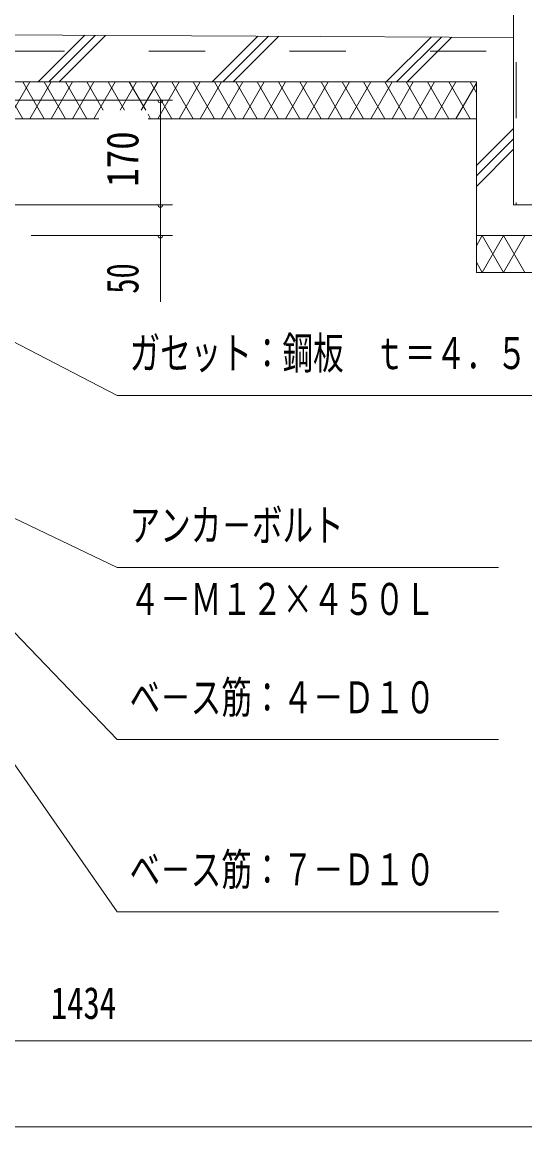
# Model space of a CAD drawing. Units: millimetres, scale not verified. Extents: x -34085 to 34091, y -14700 to 14700.
# Drawn here: x 26559 to 29421, y -4592 to 1698 of the extents above; entities that cross this region are included whole.
import ezdxf
from ezdxf.enums import TextEntityAlignment as Align

# ---------------------------------------------------------------- set-up
doc = ezdxf.new("R2010")
doc.units = ezdxf.units.MM
doc.header["$LTSCALE"] = 80
doc.linetypes.add('USER2', pattern=[10, 4, -6])
for name, color, linetype, lineweight in [('0-6_2-02BOLD', 7, 'Continuous', 18), ('0-7_2-12HIDDEN', 3, 'USER2', 18), ('0-A_2-52DIM', 3, 'Continuous', 18), ('0-B_2-62HATCH', 2, 'Continuous', 18)]:
    doc.layers.add(name, color=color, linetype=linetype, lineweight=lineweight)
doc.styles.add('ＭＳ ゴシック', font='')
doc.styles.get('ＭＳ ゴシック').set_extended_font_data('MS Gothic')

msp = doc.modelspace()

# ---------------------------------------------------------------- linework, layer by layer
at = {"layer": '0-6_2-02BOLD'}
for p, q in [((29356.92, 1610.84), (24649.77, 1634.25)), ((26996.35, 1147.9), (25316.35, 1147.9)), ((29145.45, 1147.9), (27276.35, 1147.9)), ((29880.45, 482.9), (29145.45, 482.9))]:
    msp.add_line(p, q, dxfattribs=at)
for points in [[(29668.87, 657.9), (29356.92, 657.9), (29356.93, 5487.9)], [(25316.35, 1357.9), (29145.45, 1357.9), (29145.45, 272.9), (29880.45, 272.9), (29880.45, 1357.9), (30951.35, 1357.9)]]:
    msp.add_lwpolyline(points, dxfattribs=at)
at = {"layer": '0-7_2-12HIDDEN'}
for p, q in [((29371.63, 5470.4), (29371.63, 657.9)), ((16881.35, 1532.9), (30951.35, 1532.9))]:
    msp.add_line(p, q, dxfattribs=at)
at = {"layer": '0-A_2-52DIM'}
for p, q in [((27416.35, 1252.9), (24626.85, 1252.9)), ((27360.35, 1252.9), (27332.35, 1252.9)), ((27346.35, 104.9), (27346.35, 1252.9)), ((24626.85, 657.9), (27416.35, 657.9)), ((27360.35, 657.9), (27332.35, 657.9)), ((27416.35, 482.9), (26611.35, 482.9)), ((27360.35, 482.9), (27332.35, 482.9)), ((27101.35, -1407.1), (24733.12, -272.9)), ((27101.35, -3367.1), (25495.05, -1064.65)), ((25864.53, -1100.3), (27101.35, -2387.1)), ((29271.35, -1407.1), (27101.35, -1407.1)), ((27101.35, -2387.1), (29271.35, -2387.1)), ((29271.35, -3367.1), (27101.35, -3367.1)), ((16881.35, -4102.1), (30951.35, -4102.1)), ((30951.35, -4592.1), (16881.35, -4592.1))]:
    msp.add_line(p, q, dxfattribs=at)
msp.add_lwpolyline([(24795.35, 767.96), (27101.35, -427.1), (29901.34, -427.1)], dxfattribs=at)
for centre in [(27346.35, 1252.9), (27346.35, 657.9), (27346.35, 482.9)]:
    msp.add_arc(centre, 14, 180, 0, dxfattribs=at)
at = {"layer": '0-B_2-62HATCH'}
for p, q in [((26651.81, 1357.9), (26916.88, 1622.97)), ((26711.21, 1357.9), (26975.98, 1622.68)), ((27035.08, 1622.39), (26770.6, 1357.9)), ((27641.75, 1357.9), (27901.92, 1618.07)), ((27961.03, 1617.78), (27701.15, 1357.9)), ((28020.13, 1617.49), (27760.55, 1357.9)), ((28631.71, 1357.9), (28886.98, 1613.17)), ((28946.07, 1612.88), (28691.1, 1357.9)), ((28750.49, 1357.9), (29005.18, 1612.59)), ((26442.25, 1357.9), (26563.49, 1147.9)), ((26603.91, 1357.9), (26482.66, 1147.9)), ((26684.74, 1147.9), (26563.49, 1357.9)), ((26603.91, 1147.9), (26725.15, 1357.9)), ((26805.98, 1147.9), (26684.74, 1357.9)), ((26846.4, 1357.9), (26725.15, 1147.9)), ((26805.98, 1357.9), (26927.23, 1147.9)), ((26967.64, 1357.9), (26846.4, 1147.9)), ((27020.52, 1196.31), (26927.23, 1357.9)), ((26967.64, 1147.9), (27088.88, 1357.9)), ((27048.47, 1357.9), (27141.77, 1196.31)), ((27116.84, 1196.31), (27210.13, 1357.9)), ((27169.71, 1357.9), (27263.01, 1196.31)), ((27238.08, 1196.31), (27331.37, 1357.9)), ((27290.96, 1357.9), (27412.2, 1147.9)), ((27452.62, 1357.9), (27331.37, 1147.9)), ((27533.45, 1147.9), (27412.2, 1357.9)), ((27452.62, 1147.9), (27573.85, 1357.9)), ((27533.45, 1357.9), (27654.69, 1147.9)), ((27695.1, 1357.9), (27573.85, 1147.9)), ((27775.92, 1147.9), (27654.69, 1357.9)), ((27695.1, 1147.9), (27816.34, 1357.9)), ((27775.93, 1357.9), (27897.17, 1147.9)), ((27937.59, 1357.9), (27816.34, 1147.9)), ((28018.41, 1147.9), (27897.17, 1357.9)), ((27937.59, 1147.9), (28058.83, 1357.9)), ((28018.41, 1357.9), (28139.66, 1147.9)), ((28180.08, 1357.9), (28058.83, 1147.9)), ((28260.91, 1147.9), (28139.67, 1357.9)), ((28180.08, 1147.9), (28301.32, 1357.9)), ((28260.91, 1357.9), (28382.15, 1147.9)), ((28422.56, 1357.9), (28301.32, 1147.9)), ((28503.39, 1147.9), (28382.15, 1357.9)), ((28422.56, 1147.9), (28543.81, 1357.9)), ((28503.39, 1357.9), (28624.63, 1147.9)), ((28665.05, 1357.9), (28543.81, 1147.9)), ((28745.88, 1147.9), (28624.63, 1357.9)), ((28665.05, 1147.9), (28786.3, 1357.9)), ((28867.13, 1147.9), (28745.88, 1357.9)), ((28907.54, 1357.9), (28786.3, 1147.9)), ((28988.37, 1147.9), (28867.13, 1357.9)), ((29028.78, 1357.9), (28907.54, 1147.9)), ((28988.37, 1357.9), (29109.61, 1147.9)), ((29145.45, 1349.97), (29028.78, 1147.9)), ((29145.45, 1295.84), (29109.61, 1357.9)), ((27290.96, 1147.9), (27276.35, 1173.2)), ((29356.92, 1093.18), (29145.45, 881.71)), ((29145.45, 822.3), (29356.92, 1033.78)), ((29356.92, 974.38), (29145.45, 762.9)), ((29145.45, 424.9), (29178.92, 482.9)), ((29300.17, 482.9), (29178.92, 272.9)), ((29178.92, 482.9), (29300.17, 272.9)), ((29421.41, 272.9), (29300.17, 482.9)), ((29300.17, 272.9), (29421.42, 482.9)), ((29178.92, 272.9), (29145.45, 330.89))]:
    msp.add_line(p, q, dxfattribs=at)

# ---------------------------------------------------------------- texts
at = {"layer": '0-A_2-52DIM', "color": 7, "style": 'ＭＳ ゴシック'}
for s, width, p in [('170', 0.85, (27276.35, 760.12)), ('50', 0.7, (27276.35, 151.5))]:
    msp.add_text(s, height=182.3, rotation=90, dxfattribs=dict(at, width=width)).set_placement(p, align=Align.BOTTOM_LEFT)
for s, width, p in [('ガセット：鋼板\u3000ｔ＝４．５', 0.7, (27171.35, -332.23)), ('アンカ－ボルト', 0.7, (27171.35, -1312.23)), ('４－Ｍ１２×４５０Ｌ', 0.7, (27171.35, -1732.23)), ('ベ－ス筋：４－Ｄ１０', 0.7, (27171.35, -2292.23)), ('ベ－ス筋：７－Ｄ１０', 0.7, (27171.35, -3272.23)), ('1434', 0.75, (26722.63, -4032.1))]:
    msp.add_text(s, height=182.3, dxfattribs=dict(at, width=width)).set_placement(p, align=Align.BOTTOM_LEFT)

doc.saveas('drawing.dxf')
